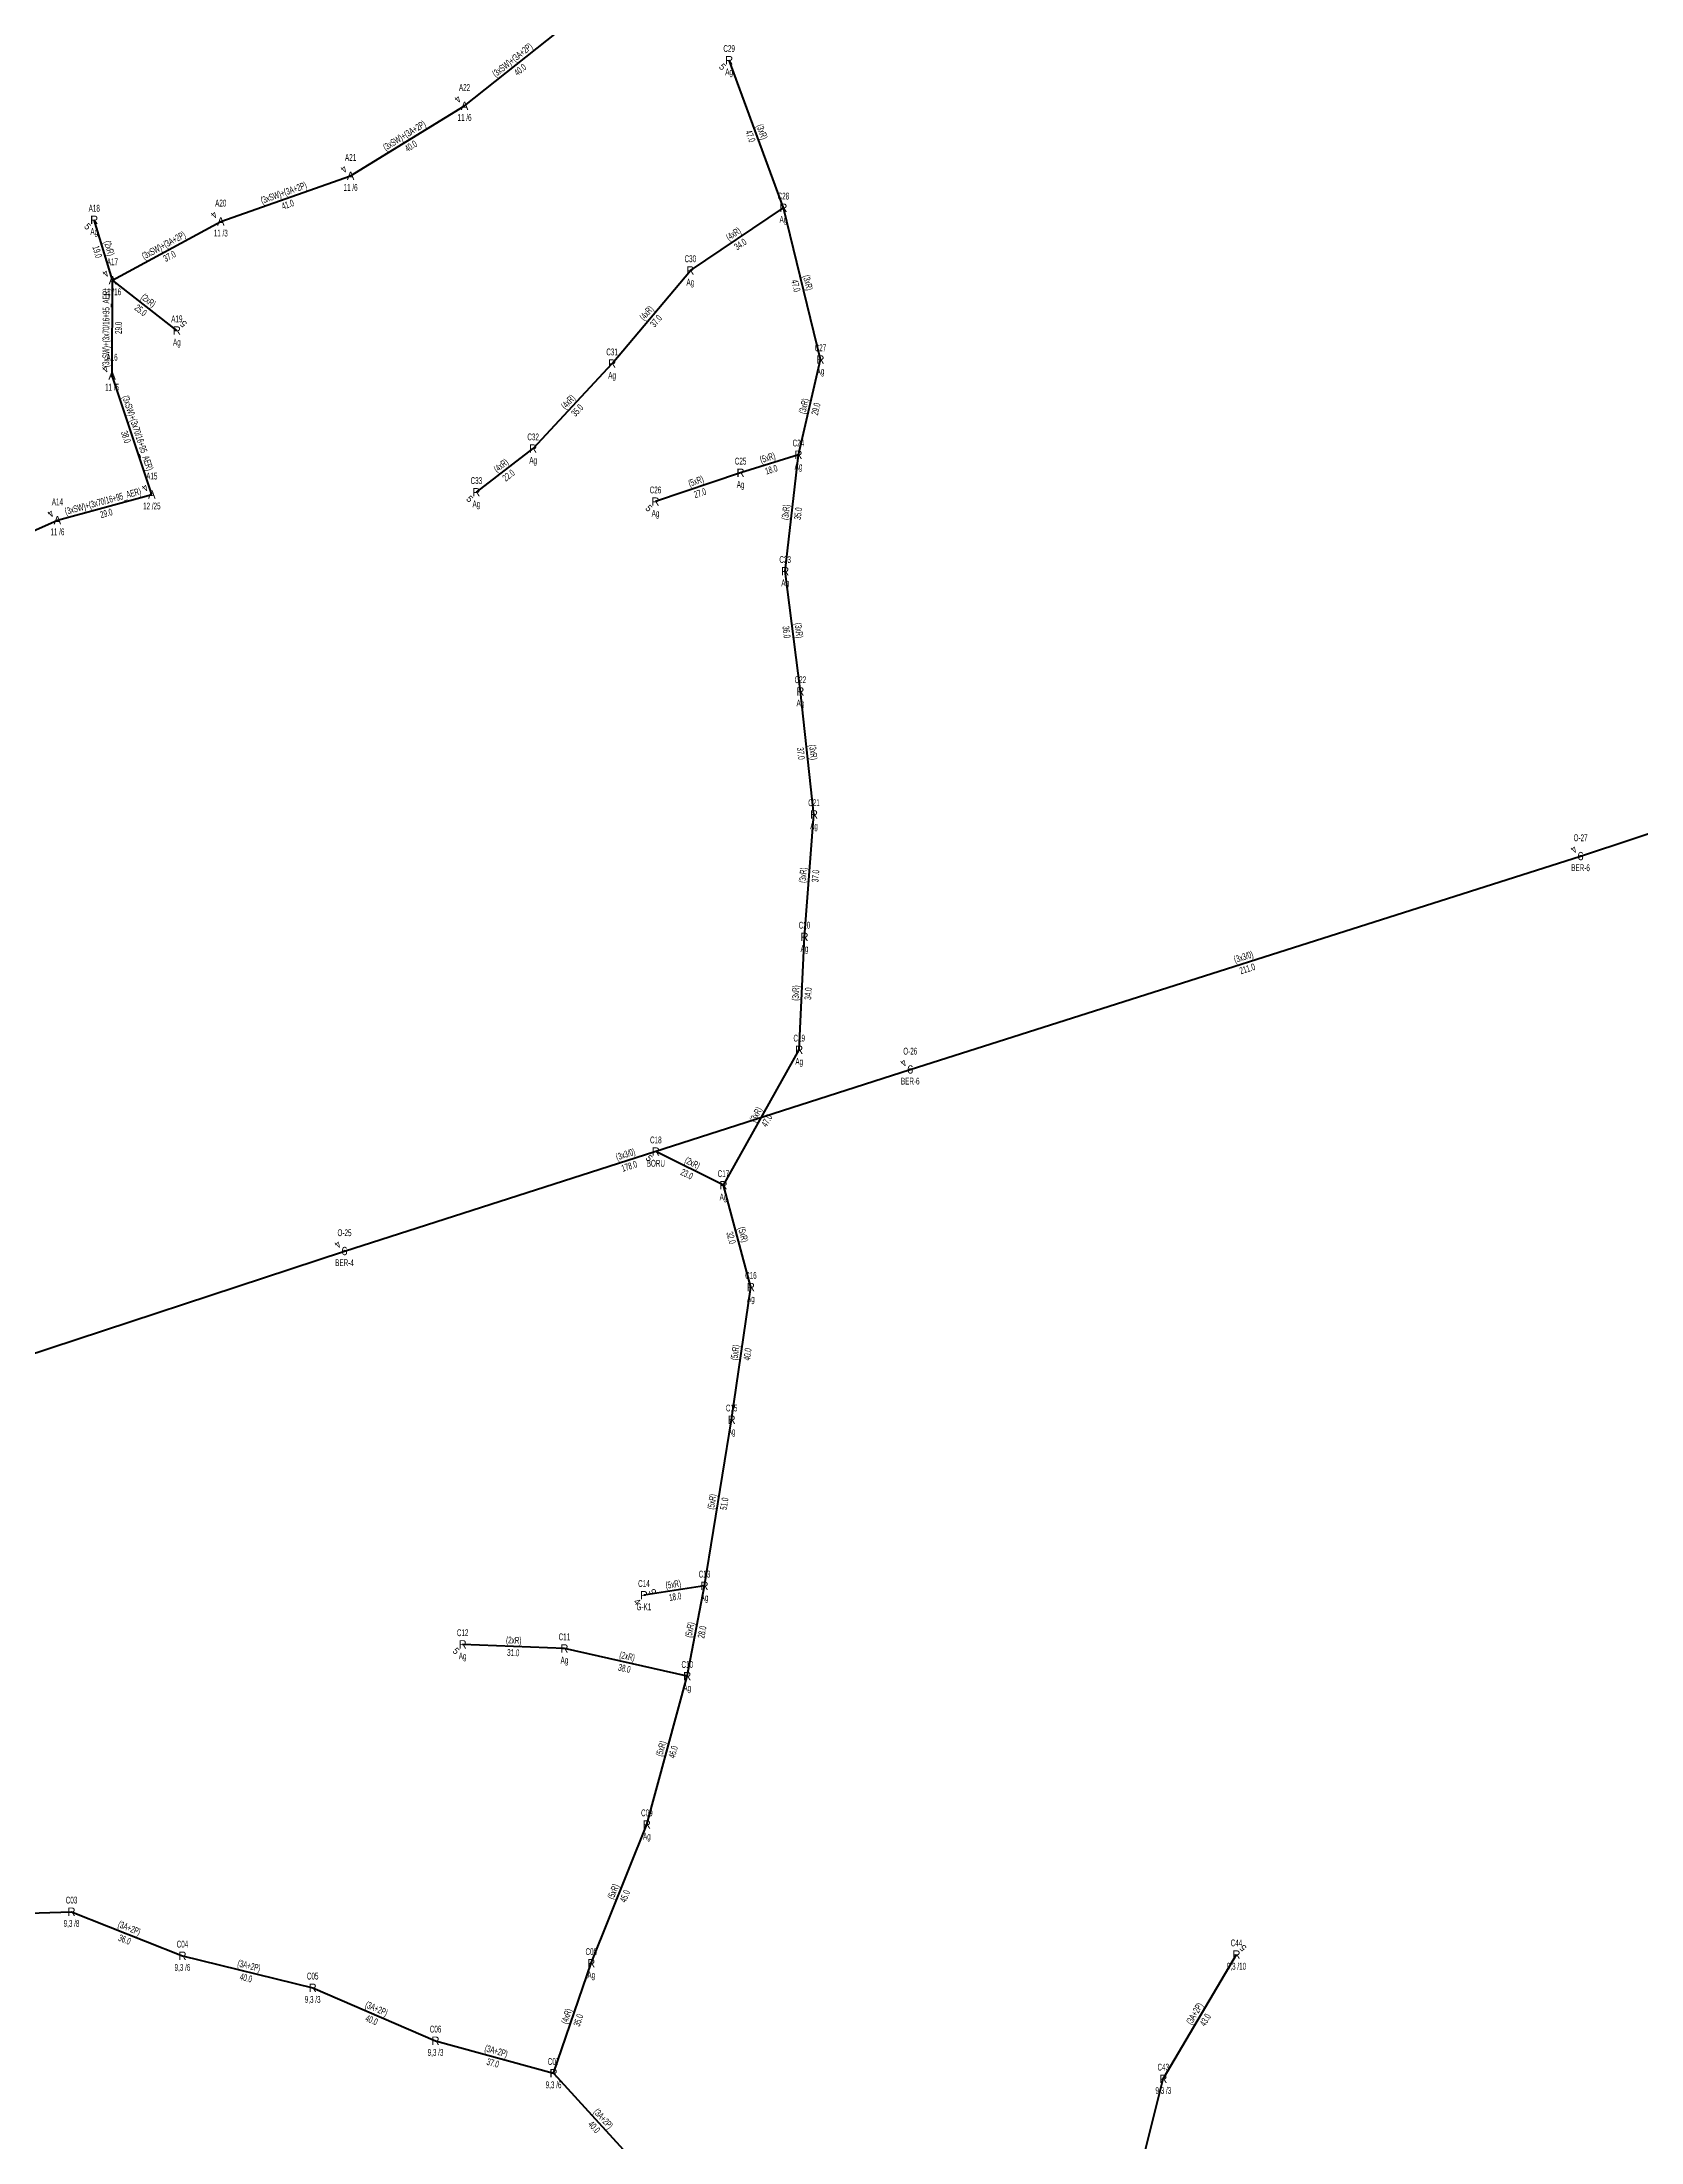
# Model space of a CAD drawing. Header units: millimetres. Extents: x 533588 to 538589, y 4082985 to 4086946.
# Drawn here: x 536564 to 537044, y 4083496 to 4084126 of the extents above; entities that cross this region are included whole.
import ezdxf
from ezdxf.enums import TextEntityAlignment as Align

# ---------------------------------------------------------------- set-up
doc = ezdxf.new("R2010")
doc.units = ezdxf.units.MM
for name, color, linetype, lineweight in [('DIREK_AG_MEVCUT', 120, 'Continuous', 25), ('DIREK_ENH_MEVCUT', 6, 'Continuous', 25), ('DIREK_OG_MEVCUT', 16, 'Continuous', 25), ('HAT_AG_HAVAI_MEVCUT', 126, 'Continuous', 50), ('HAT_ENH_HAVAI_MEVCUT', 6, 'Continuous', 70), ('HAT_OG_HAVAI_MEVCUT', 48, 'Continuous', 70)]:
    doc.layers.add(name, color=color, linetype=linetype, lineweight=lineweight)
doc.styles.add('Direk', font='B_CAD')
doc.styles.get("Standard").update_dxf_attribs({"font": 'Arial'})

msp = doc.modelspace()

# ---------------------------------------------------------------- linework, layer by layer
at = {"layer": 'HAT_AG_HAVAI_MEVCUT'}
for p, q in [((536786.158855, 4084076.488749), (536769.863799, 4084120.790026)), ((536758.219726, 4084057.662066), (536786.158855, 4084076.488749)), ((536797.269175, 4084030.93484), (536786.158855, 4084076.488749)), ((536584.738036, 4084054.758892), (536579.292813, 4084072.845545)), ((536734.739108, 4084029.689443), (536758.219726, 4084057.662066)), ((536604.094591, 4084039.61964), (536584.738036, 4084054.758892)), ((536711.036964, 4084004.169532), (536734.739108, 4084029.689443)), ((536790.657378, 4084002.345282), (536797.269175, 4084030.93484)), ((536693.994152, 4083991.061532), (536711.036964, 4084004.169532)), ((536790.657378, 4084002.345282), (536773.31006, 4083996.902956)), ((536786.683561, 4083967.356813), (536790.657378, 4084002.345282)), ((536773.31006, 4083996.902956), (536747.763394, 4083988.249712)), ((536791.241534, 4083931.273994), (536786.683561, 4083967.356813)), ((536795.334171, 4083894.356836), (536791.241534, 4083931.273994)), ((536792.481474, 4083857.569337), (536795.334171, 4083894.356836)), ((536790.906001, 4083823.671286), (536792.481474, 4083857.569337)), ((536768.170549, 4083782.96924), (536790.906001, 4083823.671286)), ((536768.170549, 4083782.96924), (536747.866582, 4083793.091964)), ((536776.397191, 4083752.424266), (536768.170549, 4083782.96924)), ((536770.61634, 4083712.606189), (536776.397191, 4083752.424266)), ((536762.459767, 4083662.732887), (536770.61634, 4083712.606189)), ((536762.459767, 4083662.732887), (536744.284715, 4083659.918411)), ((536757.296893, 4083635.615373), (536762.459767, 4083662.732887)), ((536720.420479, 4083643.902025), (536689.875928, 4083645.147764)), ((536757.296893, 4083635.615373), (536720.420479, 4083643.902025)), ((536745.168173, 4083591.05862), (536757.296893, 4083635.615373)), ((536728.490549, 4083549.395792), (536745.168173, 4083591.05862)), ((536530.216567, 4083563.547972), (536572.471232, 4083564.871027)), ((536572.471232, 4083564.871027), (536605.771428, 4083551.644056)), ((536605.771428, 4083551.644056), (536644.854817, 4083542.040342)), ((536717.170417, 4083516.406351), (536728.490549, 4083549.395792)), ((536900.201133, 4083514.704244), (536922.151826, 4083552.005025)), ((536644.854817, 4083542.040342), (536681.738021, 4083526.129147)), ((536681.738021, 4083526.129147), (536717.170417, 4083516.406351)), ((536717.170417, 4083516.406351), (536744.312562, 4083486.573395)), ((536888.526701, 4083468.364923), (536900.201133, 4083514.704244))]:
    msp.add_line(p, q, dxfattribs=at)
at = {"layer": 'HAT_ENH_HAVAI_MEVCUT'}
for p, q in [((537025.448532, 4083881.821824), (537206.575614, 4083942.036119)), ((536824.236076, 4083817.759054), (537025.448532, 4083881.821824)), ((536654.410787, 4083763.239309), (536824.236076, 4083817.759054)), ((536357.859342, 4083665.404829), (536654.410787, 4083763.239309))]:
    msp.add_line(p, q, dxfattribs=at)
at = {"layer": 'HAT_OG_HAVAI_MEVCUT'}
for p, q in [((536690.452108, 4084107.084881), (536721.463343, 4084131.704204)), ((536656.24255, 4084086.084761), (536690.452108, 4084107.084881)), ((536617.26759, 4084072.375264), (536656.24255, 4084086.084761)), ((536584.738036, 4084054.758892), (536617.26759, 4084072.375264)), ((536584.63475, 4084026.107912), (536584.738036, 4084054.758892)), ((536596.574218, 4083990.426616), (536584.63475, 4084026.107912)), ((536568.231497, 4083982.674121), (536596.574218, 4083990.426616)), ((536539.278, 4083969.796), (536568.231497, 4083982.674121))]:
    msp.add_line(p, q, dxfattribs=at)

# ---------------------------------------------------------------- texts
at = {"layer": 'DIREK_AG_MEVCUT', "width": 0.53}
for s, p in [('C29', (536769.863799, 4084124.290026)), ('Ag', (536769.863799, 4084117.290026)), ('A18', (536579.292813, 4084076.345545)), ('C28', (536786.158855, 4084079.988749)), ('Ag', (536579.292813, 4084069.345545)), ('Ag', (536786.158855, 4084072.988749)), ('C30', (536758.219726, 4084061.162066)), ('Ag', (536758.219726, 4084054.162066)), ('A19', (536604.094591, 4084043.11964)), ('Ag', (536604.094591, 4084036.11964)), ('C31', (536734.739108, 4084033.189443)), ('C27', (536797.269175, 4084034.43484)), ('Ag', (536734.739108, 4084026.189443)), ('Ag', (536797.269175, 4084027.43484)), ('C32', (536711.036964, 4084007.669532)), ('C24', (536790.657378, 4084005.845282)), ('Ag', (536711.036964, 4084000.669532)), ('C25', (536773.31006, 4084000.402956)), ('C33', (536693.994152, 4083994.561532)), ('Ag', (536773.31006, 4083993.402956)), ('Ag', (536790.657378, 4083998.845282)), ('Ag', (536693.994152, 4083987.561532)), ('C26', (536747.763394, 4083991.749712)), ('Ag', (536747.763394, 4083984.749712)), ('C23', (536786.683561, 4083970.856813)), ('Ag', (536786.683561, 4083963.856813)), ('C22', (536791.241534, 4083934.773994)), ('Ag', (536791.241534, 4083927.773994)), ('C21', (536795.334171, 4083897.856836)), ('Ag', (536795.334171, 4083890.856836)), ('C20', (536792.481474, 4083861.069337)), ('Ag', (536792.481474, 4083854.069337)), ('C19', (536790.906001, 4083827.171286)), ('Ag', (536790.906001, 4083820.171286)), ('C18', (536747.866582, 4083796.591964)), ('BORU', (536747.866582, 4083789.591964)), ('C17', (536768.170549, 4083786.46924)), ('Ag', (536768.170549, 4083779.46924)), ('C16', (536776.397191, 4083755.924266)), ('Ag', (536776.397191, 4083748.924266)), ('C15', (536770.61634, 4083716.106189)), ('Ag', (536770.61634, 4083709.106189)), ('C13', (536762.459767, 4083666.232887)), ('C14', (536744.284715, 4083663.418411)), ('Ag', (536762.459767, 4083659.232887)), ('G-K1', (536744.284715, 4083656.418411)), ('C12', (536689.875928, 4083648.647764)), ('C11', (536720.420479, 4083647.402025)), ('Ag', (536689.875928, 4083641.647764)), ('Ag', (536720.420479, 4083640.402025)), ('C10', (536757.296893, 4083639.115373)), ('Ag', (536757.296893, 4083632.115373)), ('C09', (536745.168173, 4083594.55862)), ('Ag', (536745.168173, 4083587.55862)), ('C03', (536572.471232, 4083568.371027)), ('9,3 /8', (536572.471232, 4083561.371027)), ('C04', (536605.771428, 4083555.144056)), ('C08', (536728.490549, 4083552.895792)), ('C44', (536922.151826, 4083555.505025)), ('9,3 /6', (536605.771428, 4083548.144056)), ('C05', (536644.854817, 4083545.540342)), ('Ag', (536728.490549, 4083545.895792)), ('9,3 /10', (536922.151826, 4083548.505025)), ('9,3 /3', (536644.854817, 4083538.540342)), ('C06', (536681.738021, 4083529.629147)), ('9,3 /3', (536681.738021, 4083522.629147)), ('C07', (536717.170417, 4083519.906351)), ('C43', (536900.201133, 4083518.204244)), ('9,3 /6', (536717.170417, 4083512.906351)), ('9,3 /3', (536900.201133, 4083511.204244))]:
    msp.add_text(s, height=2.05, dxfattribs=at).set_placement(p, align=Align.MIDDLE_CENTER)
at = {"layer": 'DIREK_AG_MEVCUT', "style": 'Direk'}
for s, p in [('R', (536769.863799, 4084120.790026)), ('R', (536786.158855, 4084076.488749)), ('R', (536579.292813, 4084072.845545)), ('R', (536758.219726, 4084057.662066)), ('R', (536604.094591, 4084039.61964)), ('R', (536797.269175, 4084030.93484)), ('R', (536734.739108, 4084029.689443)), ('R', (536711.036964, 4084004.169532)), ('R', (536790.657378, 4084002.345282)), ('R', (536773.31006, 4083996.902956)), ('R', (536693.994152, 4083991.061532)), ('R', (536747.763394, 4083988.249712)), ('R', (536786.683561, 4083967.356813)), ('R', (536791.241534, 4083931.273994)), ('R', (536795.334171, 4083894.356836)), ('R', (536792.481474, 4083857.569337)), ('R', (536790.906001, 4083823.671286)), ('R', (536747.866582, 4083793.091964)), ('R', (536768.170549, 4083782.96924)), ('R', (536776.397191, 4083752.424266)), ('R', (536770.61634, 4083712.606189)), ('P', (536744.284715, 4083659.918411)), ('R', (536762.459767, 4083662.732887)), ('R', (536689.875928, 4083645.147764)), ('R', (536720.420479, 4083643.902025)), ('R', (536757.296893, 4083635.615373)), ('R', (536745.168173, 4083591.05862)), ('R', (536572.471232, 4083564.871027)), ('R', (536605.771428, 4083551.644056)), ('R', (536922.151826, 4083552.005025)), ('R', (536728.490549, 4083549.395792)), ('R', (536644.854817, 4083542.040342)), ('R', (536681.738021, 4083526.129147)), ('R', (536717.170417, 4083516.406351)), ('R', (536900.201133, 4083514.704244))]:
    msp.add_text(s, height=2.5, dxfattribs=at).set_placement(p, align=Align.MIDDLE_CENTER)
at = {"layer": 'DIREK_AG_MEVCUT', "color": 32, "style": 'Direk'}
for s, rotation, p in [('5', 315.000001, (536767.8839, 4084118.810127)), ('5', 315.000001, (536577.312914, 4084070.865646)), ('5', 495.000001, (536606.07449, 4084041.599539)), ('5', 315.000001, (536692.014253, 4083989.081633)), ('5', 315.000001, (536745.783495, 4083986.269813)), ('5', 315.000001, (536745.886683, 4083791.112065)), ('5', 112.500002, (536746.871578, 4083660.989924)), ('4', 315.000001, (536742.304816, 4083657.938512)), ('5', 315.000001, (536687.896029, 4083643.167865)), ('5', 495.000001, (536924.131725, 4083553.984924))]:
    msp.add_text(s, height=2, rotation=rotation, dxfattribs=at).set_placement(p, align=Align.MIDDLE_CENTER)
at = {"layer": 'DIREK_ENH_MEVCUT', "width": 0.53}
for s, p in [('O-27', (537025.448532, 4083887.321824)), ('BER-6', (537025.448532, 4083878.321824)), ('O-26', (536824.236076, 4083823.259054)), ('BER-6', (536824.236076, 4083814.259054)), ('O-25', (536654.410787, 4083768.739309)), ('BER-4', (536654.410787, 4083759.739309))]:
    msp.add_text(s, height=2.05, dxfattribs=at).set_placement(p, align=Align.MIDDLE_CENTER)
at = {"layer": 'DIREK_ENH_MEVCUT', "color": 32, "style": 'Direk'}
for p in [(537023.468633, 4083883.801723), (536822.256177, 4083819.738953), (536652.430888, 4083765.219208)]:
    msp.add_text('4', height=2, rotation=225.000001, dxfattribs=at).set_placement(p, align=Align.MIDDLE_CENTER)
at = {"layer": 'DIREK_ENH_MEVCUT', "style": 'Direk'}
for p in [(537025.448532, 4083881.821824), (536824.236076, 4083817.759054), (536654.410787, 4083763.239309)]:
    msp.add_text('6', height=2.5, dxfattribs=at).set_placement(p, align=Align.MIDDLE_CENTER)
at = {"layer": 'DIREK_OG_MEVCUT', "color": 32, "style": 'Direk'}
for p in [(536688.472208, 4084109.06478), (536654.262651, 4084088.06466), (536615.287691, 4084074.355163), (536582.758137, 4084056.738791), (536582.654851, 4084028.087811), (536594.594319, 4083992.406515), (536566.251598, 4083984.65402)]:
    msp.add_text('4', height=2, rotation=225.000001, dxfattribs=at).set_placement(p, align=Align.MIDDLE_CENTER)
at = {"layer": 'DIREK_OG_MEVCUT', "width": 0.53}
for s, p in [('A22', (536690.452108, 4084112.584881)), ('11 /6', (536690.452108, 4084103.584881)), ('A21', (536656.24255, 4084091.584761)), ('11 /6', (536656.24255, 4084082.584761)), ('A20', (536617.26759, 4084077.875264)), ('11 /3', (536617.26759, 4084068.875264)), ('A17', (536584.738036, 4084060.258892)), ('11 /16', (536584.738036, 4084051.258892)), ('A16', (536584.63475, 4084031.607912)), ('11 /5', (536584.63475, 4084022.607912)), ('A15', (536596.574218, 4083995.926616)), ('A14', (536568.231497, 4083988.174121)), ('12 /25', (536596.574218, 4083986.926616)), ('11 /6', (536568.231497, 4083979.174121))]:
    msp.add_text(s, height=2.05, dxfattribs=at).set_placement(p, align=Align.MIDDLE_CENTER)
at = {"layer": 'DIREK_OG_MEVCUT', "style": 'Direk'}
for p in [(536690.452108, 4084107.084881), (536656.24255, 4084086.084761), (536617.26759, 4084072.375264), (536584.738036, 4084054.758892), (536584.63475, 4084026.107912), (536596.574218, 4083990.426616), (536568.231497, 4083982.674121)]:
    msp.add_text('A', height=2.5, dxfattribs=at).set_placement(p, align=Align.MIDDLE_CENTER)
at = {"layer": 'HAT_AG_HAVAI_MEVCUT', "lineweight": 30, "width": 0.53}
for s, rotation, p in [('47.0', 290.194714, (536777.213581, 4084098.345958)), ('19.0', 286.755107, (536581.201511, 4084063.557179)), ('34.0', 33.973921, (536772.664284, 4084066.370509)), ('47.0', 284.010705, (536790.899759, 4084053.323023)), ('25.0', 321.970137, (536593.892652, 4084046.51973)), ('37.0', 49.989423, (536747.130454, 4084043.129265)), ('35.0', 47.114969, (536723.510848, 4084016.351038)), ('29.0', 436.647682, (536794.916331, 4084016.313209)), ('22.0', 37.564674, (536703.033766, 4083996.941766)), ('18.0', 377.326605, (536782.22036, 4083998.846221)), ('27.0', 378.73512, (536760.780138, 4083991.812687)), ('35.0', 443.39765, (536789.555635, 4083984.777786)), ('36.0', 277.199458, (536788.119249, 4083949.208878)), ('37.0', 276.32598, (536792.443028, 4083912.721758)), ('37.0', 445.565857, (536794.755278, 4083875.89737)), ('34.0', 447.33899, (536792.542821, 4083840.580849)), ('47.0', 420.813037, (536780.280353, 4083802.905751)), ('23.0', 333.501042, (536757.639311, 4083787.269901)), ('32.0', 285.073727, (536771.463117, 4083767.4757)), ('40.0', 441.739423, (536774.347947, 4083732.393103)), ('51.0', 440.711741, (536767.376909, 4083687.532347)), ('18.0', 368.802554, (536753.502316, 4083660.485661)), ('28.0', 439.220527, (536760.713331, 4083649.015155)), ('31.0', 357.664525, (536705.113565, 4083643.675601)), ('38.0', 347.335206, (536738.672326, 4083638.92938)), ('46.0', 434.77256, (536752.05269, 4083613.113743)), ('45.0', 428.18378, (536737.618485, 4083569.91132)), ('36.0', 338.336825, (536588.807553, 4083557.467577)), ('40.0', 346.194591, (536625.110291, 4083546.016754)), ('43.0', 419.524121, (536911.909046, 4083532.923535)), ('40.0', 336.664919, (536662.959727, 4083533.304271)), ('35.0', 71.060646, (536723.634466, 4083532.625189)), ('37.0', 344.655494, (536699.22929, 4083520.448049)), ('40.0', 312.296054, (536730.112764, 4083500.917855))]:
    msp.add_text(s, height=2.05, rotation=rotation, dxfattribs=at).set_placement(p, align=Align.TOP_CENTER)
for s, rotation, p in [('(3xR)', 290.194714, (536778.809073, 4084098.932817)), ('(4xR)', 33.973921, (536771.714297, 4084067.780306)), ('(2xR)', 286.755107, (536582.829339, 4084064.047258)), ('(3xR)', 284.010705, (536792.549185, 4084053.734599)), ('(2xR)', 321.970137, (536594.939975, 4084047.858802)), ('(4xR)', 49.989423, (536745.82838, 4084044.222244)), ('(4xR)', 47.114969, (536722.265223, 4084017.507938)), ('(3xR)', 436.647682, (536793.262284, 4084016.705804)), ('(4xR)', 37.564674, (536701.99735, 4083998.289298)), ('(5xR)', 377.326605, (536781.714069, 4084000.46908)), ('(5xR)', 378.73512, (536760.234109, 4083993.422611)), ('(3xR)', 443.39765, (536787.866909, 4083984.973248)), ('(3xR)', 277.199458, (536789.805846, 4083949.421929)), ('(3xR)', 276.32598, (536794.132677, 4083912.909072)), ('(3xR)', 445.565857, (536793.060366, 4083876.028803)), ('(3xR)', 447.33899, (536790.844654, 4083840.659774)), ('(3xR)', 420.813037, (536778.796197, 4083803.734775)), ('(2xR)', 333.501042, (536758.39782, 4083788.791303)), ('(5xR)', 285.073727, (536773.104623, 4083767.917805)), ('(5xR)', 441.739423, (536772.665584, 4083732.637351)), ('(5xR)', 440.711741, (536765.699198, 4083687.806729)), ('(5xR)', 368.802554, (536753.242166, 4083662.165637)), ('(2xR)', 357.664525, (536705.182841, 4083645.374189)), ('(5xR)', 439.220527, (536759.043329, 4083649.333105)), ('(2xR)', 347.335206, (536739.045045, 4083640.588018)), ('(5xR)', 434.77256, (536750.412376, 4083613.56025)), ('(5xR)', 428.18378, (536736.040238, 4083570.543092)), ('(3A+2P)', 338.336825, (536589.435107, 4083559.047506)), ('(3A+2P)', 346.194591, (536625.515954, 4083547.667644)), ('(3A+2P)', 336.664919, (536663.633111, 4083534.865218)), ('(4xR)', 71.060646, (536722.0265, 4083533.176953)), ('(3A+2P)', 419.524121, (536910.443913, 4083533.785734)), ('(3A+2P)', 344.655494, (536699.679148, 4083522.087448)), ('(3A+2P)', 312.296054, (536731.370216, 4083502.06189))]:
    msp.add_text(s, height=2.05, rotation=rotation, dxfattribs=at).set_placement(p, align=Align.CENTER)
at = {"layer": 'HAT_ENH_HAVAI_MEVCUT', "lineweight": 30, "width": 0.53}
for rotation, p in [(377.660628, (536924.584432, 4083850.600379)), (377.798413, (536739.063613, 4083791.308498))]:
    msp.add_text('(3x3/0)', height=2.05, rotation=rotation, dxfattribs=at).set_placement(p, align=Align.CENTER)
for s, rotation, p in [('211.0', 377.660628, (536925.100175, 4083848.980499)), ('178.0', 377.798413, (536739.58325, 4083789.689864))]:
    msp.add_text(s, height=2.05, rotation=rotation, dxfattribs=at).set_placement(p, align=Align.TOP_CENTER)
at = {"layer": 'HAT_OG_HAVAI_MEVCUT', "lineweight": 30, "width": 0.53}
for s, rotation, p in [('(3xSW)+(3A+2P)', 38.445498, (536705.429221, 4084120.060262)), ('(3xSW)+(3A+2P)', 31.544392, (536672.902644, 4084097.309221)), ('(3xSW)+(3A+2P)', 19.379394, (536636.473021, 4084080.031854)), ('(3xSW)+(3A+2P)', 28.437751, (536600.59804, 4084064.314513)), ('(3xSW)+(3x70/16+95_AER)', 89.79345, (536583.836399, 4084040.436466)), ('(3xSW)+(3x70/16+95_AER)', 288.500973, (536591.410554, 4084008.536986)), ('(3xSW)+(3x70/16+95_AER)', 15.29775, (536582.178598, 4083987.370251))]:
    msp.add_text(s, height=2.05, rotation=rotation, dxfattribs=at).set_placement(p, align=Align.CENTER)
for s, rotation, p in [('40.0', 38.445498, (536706.48623, 4084118.728823)), ('40.0', 31.544392, (536673.792014, 4084095.860421)), ('41.0', 19.379394, (536637.037118, 4084078.428172)), ('37.0', 28.437751, (536601.407586, 4084062.819643)), ('29.0', 89.79345, (536585.536387, 4084040.430338)), ('38.0', 288.500973, (536589.798413, 4084007.997541)), ('29.0', 15.29775, (536582.627118, 4083985.730486))]:
    msp.add_text(s, height=2.05, rotation=rotation, dxfattribs=at).set_placement(p, align=Align.TOP_CENTER)

doc.saveas('drawing.dxf')
